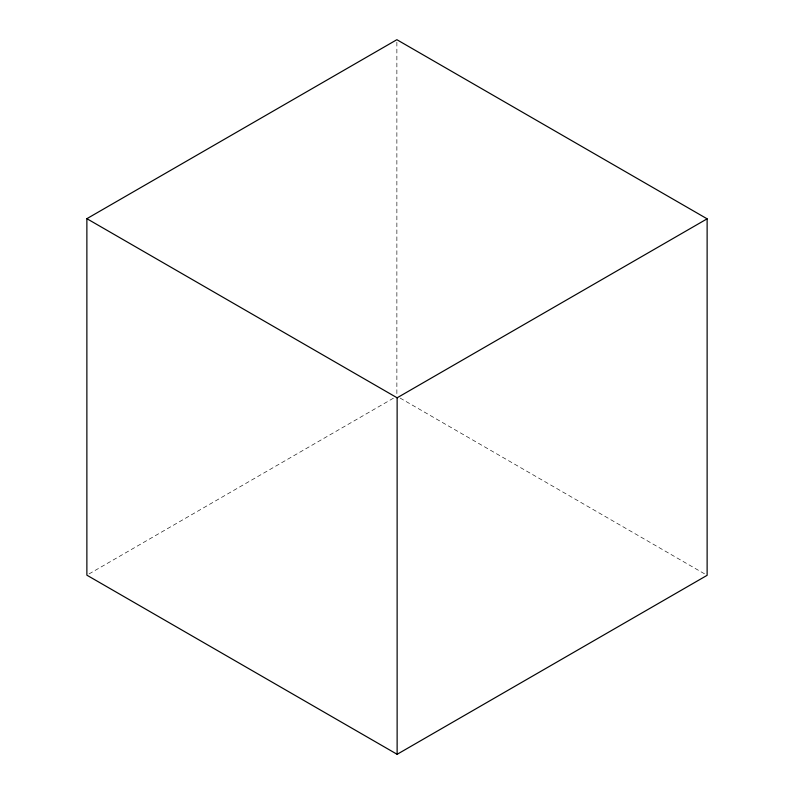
<?xml version="1.0" encoding="UTF-8"?>
<svg xmlns="http://www.w3.org/2000/svg" width="794" height="794" viewBox="0 0 794 794"><rect width="100%" height="100%" fill="white"/><g stroke="black" fill="none" stroke-linecap="round" stroke-linejoin="round"><path stroke-width="0.6" stroke-dasharray="3.97 2.98" d="M89.017 573.943L393.655 398.062M400.097 398.062L704.983 574.082M396.871 42.171L396.871 394.965"/><path stroke-width="1.19" d="M86.874 218.678L396.871 39.7L707.126 218.826L707.126 575.322L397.129 754.3L86.874 575.174L86.874 218.678L397.129 397.804L707.126 218.826M397.129 397.804L397.129 754.3"/></g></svg>
